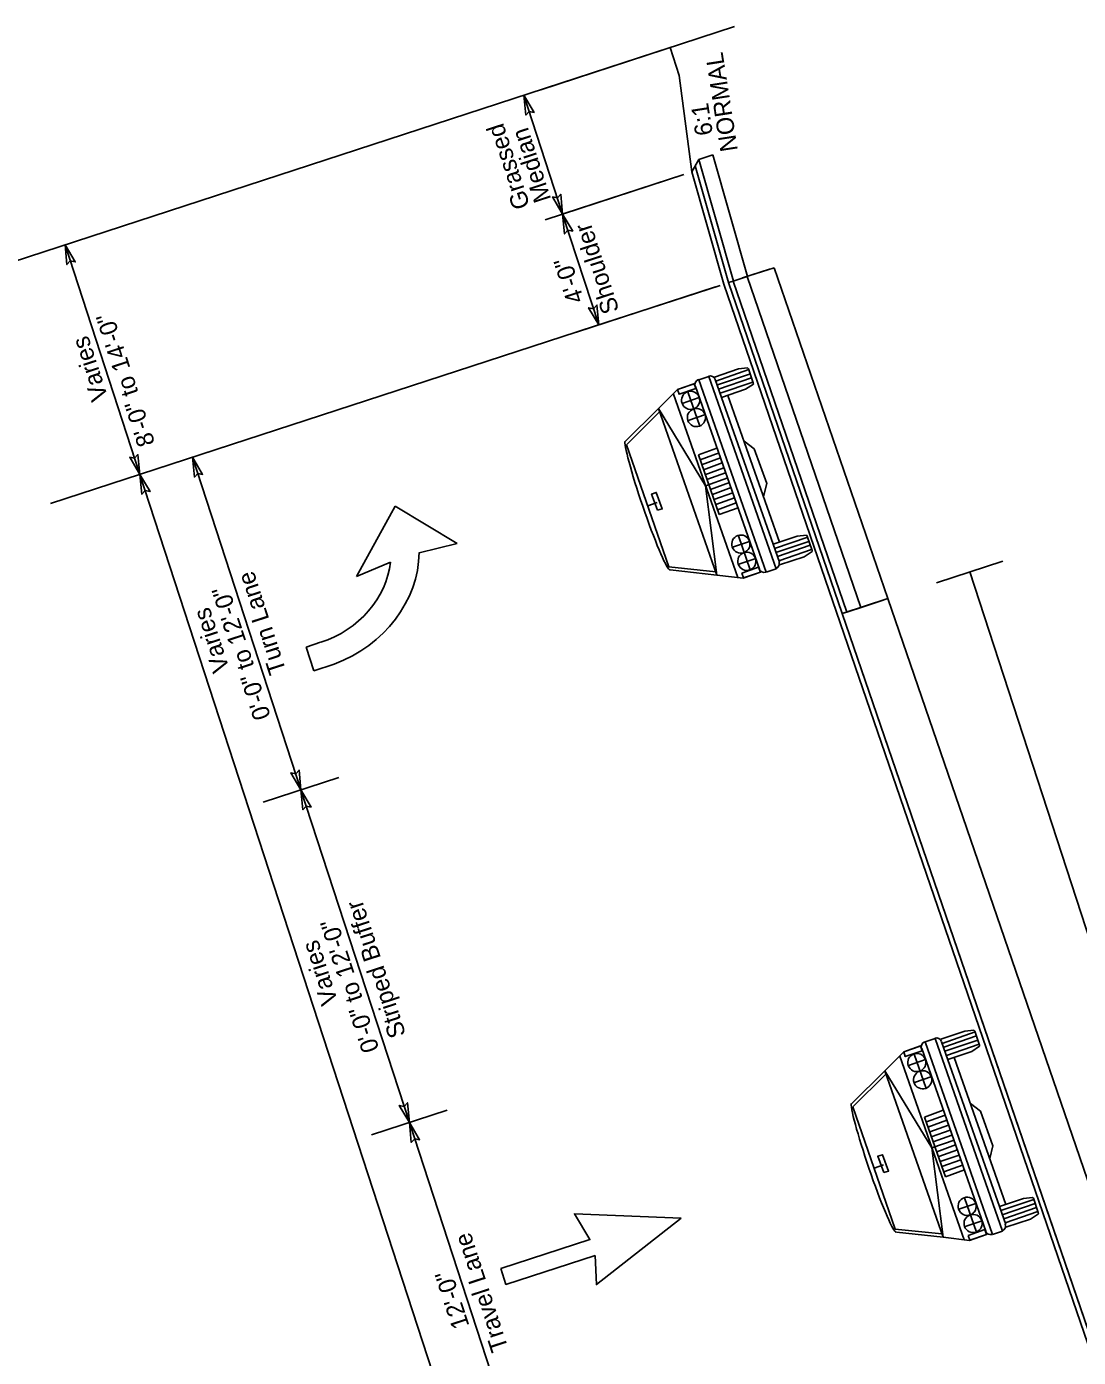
# Model space of a CAD drawing. Extents: x 958460 to 961179, y 797017 to 803764.
# Drawn here: x 959251.4 to 959415.5, y 801335.7 to 801543.4 of the extents above; entities that cross this region are included whole.
import ezdxf

# ---------------------------------------------------------------- set-up
doc = ezdxf.new("R2010")
doc.units = 0
for name, color, linetype in [('SIGN_P_SM-Markings', 7, 'Continuous'), ('TYPS_E_Line-Exist-Asph-Line', 7, 'Continuous'), ('TYPS_P_Line-Fin-Grade-Asph', 7, 'Continuous'), ('TYPS_P_Line-Fin-Grade-Grass', 7, 'Continuous'), ('TYPS_P_Line-Subgrade', 7, 'Continuous'), ('TYPS_P_Slope-Label-Dim', 7, 'Continuous'), ('TYPS_P_Vehicle', 7, 'Continuous')]:
    doc.layers.add(name, color=color, linetype=linetype)

msp = doc.modelspace()

# ---------------------------------------------------------------- linework, layer by layer
at = {"layer": 'SIGN_P_SM-Markings'}
for p, q in [((959308.94, 801468.53), (959302.91, 801457.56)), ((959318.6, 801462.68), (959308.94, 801468.53)), ((959312.65, 801461.27), (959318.6, 801462.68)), ((959302.91, 801457.56), (959308.18, 801459.81)), ((959297.29, 801447.28), (959295.03, 801446.54)), ((959295.03, 801446.54), (959296.24, 801442.85)), ((959296.24, 801442.85), (959299.41, 801443.88))]:
    msp.add_line(p, q, dxfattribs=at)
for points in [[(959325.38, 801349.54), (959339.31, 801354.08), (959336.88, 801358.09), (959353.53, 801357.41)], [(959353.53, 801357.41), (959340.31, 801347.04), (959340.12, 801351.61)], [(959340.12, 801351.61), (959326.19, 801347.07), (959325.38, 801349.54)]]:
    msp.add_lwpolyline(points, dxfattribs=at)
for major_axis, start_param, end_param in [((18.79, 6.13), 4.761865, 5.995538), ((14.57, 4.75), 4.713519, 5.907859)]:
    msp.add_ellipse((959293.1, 801460.09), major_axis=major_axis, ratio=0.879686, start_param=start_param, end_param=end_param, dxfattribs=at)
at = {"layer": 'TYPS_E_Line-Exist-Asph-Line'}
msp.add_lwpolyline([(959385.8, 801454.1), (959474.45, 801195.87), (959467.32, 801193.53), (959378.69, 801451.78)], close=True, dxfattribs=at)
at = {"layer": 'TYPS_P_Line-Fin-Grade-Asph'}
for p, q in [((959355.21, 801520.7), (959360.22, 801503.18)), ((959466.6, 801193.3), (959360.22, 801503.18)), ((959467.32, 801193.53), (959378.67, 801451.77))]:
    msp.add_line(p, q, dxfattribs=at)
at = {"layer": 'TYPS_P_Line-Fin-Grade-Grass'}
for p, q in [((959353.23, 801535.73), (959351.81, 801540.09)), ((959355.21, 801520.7), (959353.23, 801535.73))]:
    msp.add_line(p, q, dxfattribs=at)
at = {"layer": 'TYPS_P_Line-Subgrade'}
for p, q in [((959355.73, 801521.64), (959360.94, 801503.42)), ((959358.46, 801523.35), (959356.28, 801522.64)), ((959361.69, 801503.66), (959356.28, 801522.64)), ((959363.87, 801504.38), (959358.46, 801523.35)), ((959368.07, 801505.74), (959363.13, 801504.14)), ((959367.35, 801505.51), (959363.13, 801504.14)), ((959385.8, 801454.1), (959368.07, 801505.74)), ((959385.07, 801453.86), (959380.86, 801452.48))]:
    msp.add_line(p, q, dxfattribs=at)
msp.add_lwpolyline([(959355.21, 801520.7), (959356.28, 801522.64)], dxfattribs=at)
for points in [[(959360.95, 801503.42), (959378.68, 801451.77), (959379.41, 801452.01), (959361.68, 801503.66)], [(959361.68, 801503.66), (959379.41, 801452.01), (959381.59, 801452.72), (959363.86, 801504.37)]]:
    msp.add_lwpolyline(points, close=True, dxfattribs=at)
at = {"layer": 'TYPS_P_Slope-Label-Dim'}
for p, q in [((959361.86, 801543.37), (959331.64, 801533.52)), ((959351.81, 801540.09), (959243.47, 801504.78)), ((959335.05, 801514.12), (959329.01, 801532.66)), ((959353.98, 801520.29), (959332.31, 801513.23)), ((959335.28, 801514.2), (959353.98, 801520.29)), ((959340.69, 801496.82), (959335.05, 801514.12)), ((959269.09, 801473.48), (959257.41, 801509.32)), ((959358.89, 801502.75), (959337.22, 801495.69)), ((959359.62, 801502.99), (959337.95, 801495.93)), ((959339.73, 801496.51), (959255.16, 801468.94)), ((959283.2, 801478.08), (959271.4, 801474.23)), ((959294.22, 801424.24), (959277.3, 801476.16)), ((959370.62, 801162.01), (959269.09, 801473.48)), ((959300.12, 801426.17), (959288.33, 801422.32)), ((959294.22, 801424.24), (959311.14, 801372.33)), ((959317.04, 801374.26), (959305.25, 801370.41)), ((959328.07, 801320.42), (959311.14, 801372.33))]:
    msp.add_line(p, q, dxfattribs=at)
for points in [[(959329.01, 801532.66), (959329.31, 801529.56), (959329.83, 801530.14), (959330.59, 801529.99)], [(959335.05, 801514.12), (959333.47, 801516.8), (959334.23, 801516.65), (959334.75, 801517.22)], [(959335.05, 801514.12), (959335.35, 801511.02), (959335.87, 801511.6), (959336.63, 801511.45)], [(959257.41, 801509.32), (959258.99, 801506.64), (959258.23, 801506.8), (959257.71, 801506.23)], [(959340.69, 801496.82), (959339.11, 801499.5), (959339.87, 801499.34), (959340.39, 801499.91)], [(959269.09, 801473.48), (959268.79, 801476.58), (959268.27, 801476), (959267.51, 801476.16)], [(959277.3, 801476.16), (959278.88, 801473.48), (959278.12, 801473.63), (959277.6, 801473.06)], [(959269.09, 801473.48), (959270.68, 801470.8), (959269.92, 801470.96), (959269.39, 801470.39)], [(959294.22, 801424.24), (959292.64, 801426.93), (959293.4, 801426.77), (959293.93, 801427.34)], [(959294.22, 801424.24), (959294.52, 801421.15), (959295.04, 801421.72), (959295.81, 801421.57)], [(959311.14, 801372.33), (959310.84, 801375.43), (959310.32, 801374.86), (959309.56, 801375.01)], [(959311.14, 801372.33), (959312.73, 801369.65), (959311.97, 801369.81), (959311.44, 801369.24)]]:
    msp.add_lwpolyline(points, close=True, dxfattribs=at)
for points in [[(959393.4, 801456.57), (959403.75, 801459.95)], [(959398.57, 801458.26), (959483.18, 801198.7)]]:
    msp.add_lwpolyline(points, dxfattribs=at)
at = {"layer": 'TYPS_P_Vehicle'}
for p, q in [((959356.32, 801488.27), (959357.88, 801488.77)), ((959356.32, 801488.27), (959366.82, 801458.21)), ((959357.88, 801488.77), (959368.37, 801458.75)), ((959358.73, 801488.68), (959362.48, 801489.94)), ((959368.87, 801459.79), (959358.87, 801488.3)), ((959364.11, 801489.84), (959358.96, 801488.04)), ((959364.34, 801489.19), (959359.21, 801487.45)), ((959364.52, 801488.54), (959359.39, 801486.79)), ((959362.48, 801489.94), (959363.92, 801490.11)), ((959363.92, 801490.11), (959364.07, 801489.97)), ((959364.07, 801489.97), (959364.79, 801487.76)), ((959349.99, 801483.75), (959352.96, 801486.72)), ((959355.54, 801487.62), (959352.96, 801486.72)), ((959356.45, 801481), (959354.58, 801486.37)), ((959365.78, 801458.71), (959355.78, 801487.22)), ((959364.75, 801487.89), (959359.62, 801486.15)), ((959363.6, 801486.77), (959359.85, 801485.5)), ((959364.81, 801487.58), (959363.6, 801486.77)), ((959364.79, 801487.76), (959364.81, 801487.58)), ((959362.38, 801457.38), (959352.34, 801486.02)), ((959353.71, 801484.57), (959356.37, 801485.5)), ((959368.9, 801462.89), (959360.85, 801485.81)), ((959344.8, 801478.61), (959349.99, 801483.75)), ((959345.03, 801478.11), (959350.18, 801483.24)), ((959349.99, 801483.75), (959357.33, 801471.71)), ((959359.11, 801457.78), (959349.99, 801483.75)), ((959354.64, 801481.91), (959357.35, 801482.85)), ((959351.63, 801459.07), (959345.03, 801478.11)), ((959364.96, 801477.46), (959363.39, 801478.65)), ((959356.23, 801476.53), (959359.13, 801477.6)), ((959359.48, 801467.21), (959356.23, 801476.53)), ((959356.5, 801475.76), (959359.45, 801476.84)), ((959356.73, 801474.97), (959359.67, 801476.05)), ((959366.9, 801472.06), (959364.96, 801477.46)), ((959357.04, 801474.21), (959359.94, 801475.28)), ((959357.26, 801473.43), (959360.21, 801474.5)), ((959357.57, 801472.67), (959360.48, 801473.73)), ((959357.33, 801471.71), (959360.81, 801472.93)), ((959359.11, 801457.78), (959357.33, 801471.71)), ((959358.12, 801471.12), (959361.07, 801472.2)), ((959366.9, 801472.06), (959366.39, 801470.06)), ((959358.43, 801470.36), (959361.33, 801471.42)), ((959358.66, 801469.57), (959361.62, 801470.61)), ((959358.93, 801468.8), (959361.89, 801469.84)), ((959349.82, 801469.09), (959348.35, 801468.58)), ((959359.22, 801467.98), (959362.12, 801469.05)), ((959359.48, 801467.21), (959362.43, 801468.29)), ((959364.32, 801458.59), (959362.47, 801463.91)), ((959367.9, 801462.58), (959371.65, 801463.84)), ((959368.12, 801461.94), (959373.29, 801463.69)), ((959371.65, 801463.84), (959373.08, 801464.01)), ((959373.08, 801464.01), (959373.23, 801463.87)), ((959373.23, 801463.87), (959373.96, 801461.62)), ((959361.54, 801462.15), (959364.22, 801463.03)), ((959373.47, 801463.04), (959368.34, 801461.29)), ((959373.68, 801462.44), (959368.57, 801460.65)), ((959373.9, 801461.79), (959368.79, 801460)), ((959373.98, 801461.43), (959372.73, 801460.61)), ((959373.96, 801461.62), (959373.98, 801461.43)), ((959362.53, 801459.46), (959365.21, 801460.34)), ((959372.73, 801460.61), (959368.88, 801459.36)), ((959358.93, 801458.3), (959351.63, 801459.07)), ((959359.11, 801457.78), (959351.85, 801458.57)), ((959363.24, 801457.29), (959359.11, 801457.78)), ((959363.24, 801457.29), (959365.9, 801458.22)), ((959366.82, 801458.21), (959368.37, 801458.75)), ((959394.04, 801385.34), (959397.79, 801386.6)), ((959399.42, 801386.49), (959394.26, 801384.69)), ((959397.79, 801386.6), (959399.23, 801386.77)), ((959399.23, 801386.77), (959399.38, 801386.62)), ((959399.38, 801386.62), (959400.1, 801384.42)), ((959391.63, 801384.93), (959393.19, 801385.43)), ((959391.63, 801384.93), (959402.13, 801354.86)), ((959393.19, 801385.43), (959403.67, 801355.4)), ((959404.18, 801356.44), (959394.18, 801384.95)), ((959399.64, 801385.85), (959394.52, 801384.11)), ((959399.83, 801385.19), (959394.7, 801383.45)), ((959400.05, 801384.55), (959394.93, 801382.8)), ((959400.1, 801384.42), (959400.11, 801384.23)), ((959385.3, 801380.41), (959388.27, 801383.37)), ((959397.69, 801354.03), (959387.65, 801382.67)), ((959390.85, 801384.27), (959388.27, 801383.37)), ((959391.76, 801377.65), (959389.88, 801383.02)), ((959401.08, 801355.36), (959391.09, 801383.87)), ((959398.9, 801383.42), (959395.15, 801382.16)), ((959404.21, 801359.54), (959396.15, 801382.46)), ((959400.11, 801384.23), (959398.9, 801383.42)), ((959380.11, 801375.27), (959385.3, 801380.41)), ((959385.3, 801380.41), (959392.64, 801368.37)), ((959394.42, 801354.43), (959385.3, 801380.41)), ((959389.02, 801381.23), (959391.68, 801382.15)), ((959380.33, 801374.77), (959385.48, 801379.89)), ((959389.95, 801378.56), (959392.65, 801379.51)), ((959386.93, 801355.72), (959380.33, 801374.77)), ((959391.53, 801373.19), (959394.44, 801374.25)), ((959400.27, 801374.12), (959398.7, 801375.3)), ((959402.2, 801368.72), (959400.27, 801374.12)), ((959394.79, 801363.86), (959391.53, 801373.19)), ((959391.81, 801372.42), (959394.76, 801373.49)), ((959392.03, 801371.63), (959394.98, 801372.7)), ((959392.34, 801370.87), (959395.25, 801371.93)), ((959392.57, 801370.08), (959395.52, 801371.16)), ((959392.88, 801369.32), (959395.79, 801370.38)), ((959392.64, 801368.37), (959396.12, 801369.58)), ((959394.42, 801354.43), (959392.64, 801368.37)), ((959393.42, 801367.77), (959396.37, 801368.85)), ((959393.74, 801367.02), (959396.64, 801368.08)), ((959402.2, 801368.72), (959401.7, 801366.71)), ((959385.12, 801365.74), (959383.66, 801365.23)), ((959393.97, 801366.23), (959396.93, 801367.26)), ((959394.24, 801365.45), (959397.2, 801366.49)), ((959394.52, 801364.64), (959397.43, 801365.7)), ((959394.79, 801363.86), (959397.74, 801364.95)), ((959396.85, 801358.8), (959399.52, 801359.69)), ((959399.63, 801355.24), (959397.77, 801360.57)), ((959403.2, 801359.24), (959406.96, 801360.5)), ((959403.43, 801358.59), (959408.59, 801360.35)), ((959408.78, 801359.69), (959403.65, 801357.95)), ((959406.96, 801360.5), (959408.39, 801360.66)), ((959408.39, 801360.66), (959408.53, 801360.52)), ((959408.53, 801360.52), (959409.27, 801358.27)), ((959408.99, 801359.09), (959403.88, 801357.3)), ((959409.21, 801358.44), (959404.1, 801356.66)), ((959409.29, 801358.09), (959408.04, 801357.26)), ((959409.27, 801358.27), (959409.29, 801358.09)), ((959394.24, 801354.95), (959386.93, 801355.72)), ((959397.84, 801356.11), (959400.52, 801357)), ((959402.13, 801354.86), (959403.67, 801355.4)), ((959408.04, 801357.26), (959404.18, 801356.01)), ((959394.42, 801354.43), (959387.16, 801355.23)), ((959398.54, 801353.95), (959394.42, 801354.43)), ((959398.54, 801353.95), (959401.21, 801354.88))]:
    msp.add_line(p, q, dxfattribs=at)
for points in [[(959352.96, 801486.72), (959353.21, 801485.99), (959355.83, 801486.9), (959355.58, 801487.63)], [(959349.84, 801467.9), (959348.92, 801470.41), (959349.65, 801470.67), (959350.59, 801468.11)], [(959363.01, 801458.08), (959363.27, 801457.35), (959365.9, 801458.22), (959365.62, 801459)], [(959388.27, 801383.37), (959388.52, 801382.64), (959391.14, 801383.55), (959390.89, 801384.29)], [(959385.15, 801364.55), (959384.23, 801367.07), (959384.96, 801367.32), (959385.9, 801364.76)], [(959398.32, 801354.73), (959398.57, 801354), (959401.21, 801354.88), (959400.93, 801355.65)]]:
    msp.add_lwpolyline(points, close=True, dxfattribs=at)
for centre, major_axis, ratio, start_param, end_param in [((959356.52, 801487.51), (-0.776, -0.271), 0.999922, 4.712389, 6.283185), ((959358.07, 801488.05), (0.776, 0.271), 0.999922, 0, 1.570796), ((959348.32, 801468.71), (-3.47, 10.12), 0.073896, 0.175055, 3.141659), ((959368.04, 801459.55), (0.776, 0.271), 0.999922, 4.712389, 6.283185), ((959366.48, 801459.01), (0.776, 0.271), 0.999922, 3.141593, 4.712389), ((959391.82, 801384.16), (-0.776, -0.271), 0.999922, 4.712389, 6.283185), ((959393.38, 801384.71), (0.776, 0.271), 0.999922, 0, 1.570796), ((959383.63, 801365.36), (-3.47, 10.12), 0.073896, 0.175055, 3.141659), ((959401.79, 801355.66), (0.776, 0.271), 0.999922, 3.141593, 4.712389), ((959403.34, 801356.21), (0.776, 0.271), 0.999922, 4.712389, 6.283185)]:
    msp.add_ellipse(centre, major_axis=major_axis, ratio=ratio, start_param=start_param, end_param=end_param, dxfattribs=at)
for centre, major_axis in [((959355.02, 801485.05), (-1.34, -0.47)), ((959355.93, 801482.36), (-1.34, -0.47)), ((959362.86, 801462.61), (1.34, 0.47)), ((959363.79, 801459.93), (1.34, 0.47)), ((959390.32, 801381.7), (-1.34, -0.47)), ((959391.23, 801379.01), (-1.34, -0.47)), ((959398.17, 801359.27), (1.34, 0.47)), ((959399.1, 801356.58), (1.34, 0.47))]:
    msp.add_ellipse(centre, major_axis=major_axis, ratio=0.999922, dxfattribs=at)

# ---------------------------------------------------------------- texts
at = {"layer": 'TYPS_P_Slope-Label-Dim'}
for s, rotation, p in [('NORMAL', 98.8321, (959362.4, 801524.07)), ('6:1', 98.8321, (959358.51, 801526.58)), ('Grassed', 108.0541, (959330, 801515.37)), ('Median', 108.0541, (959333.29, 801516.44)), ('Shoulder', 108.0541, (959343.91, 801499.07)), ('4\'-0"', 108.0541, (959338.43, 801500.68)), ('8\'-0" to 14\'-0"', 108.0541, (959271.47, 801478.34)), ('Varies', 108.0541, (959264.17, 801485.45)), ('Turn Lane', 108.0541, (959291.95, 801442.78)), ('0\'-0" to 12\'-0"', 108.0541, (959289.54, 801435.69)), ('Varies', 108.0541, (959283.11, 801443.09)), ('Striped Buffer', 108.0541, (959310.63, 801386.05)), ('0\'-0" to 12\'-0"', 108.0541, (959306.46, 801383.78)), ('Varies', 108.0541, (959300.04, 801391.18)), ('Travel Lane', 108.0541, (959326.6, 801337.06)), ('12\'-0"', 108.0541, (959320.53, 801340.63))]:
    msp.add_text(s, height=2.73, rotation=rotation, dxfattribs=at).set_placement(p)

doc.saveas('drawing.dxf')
